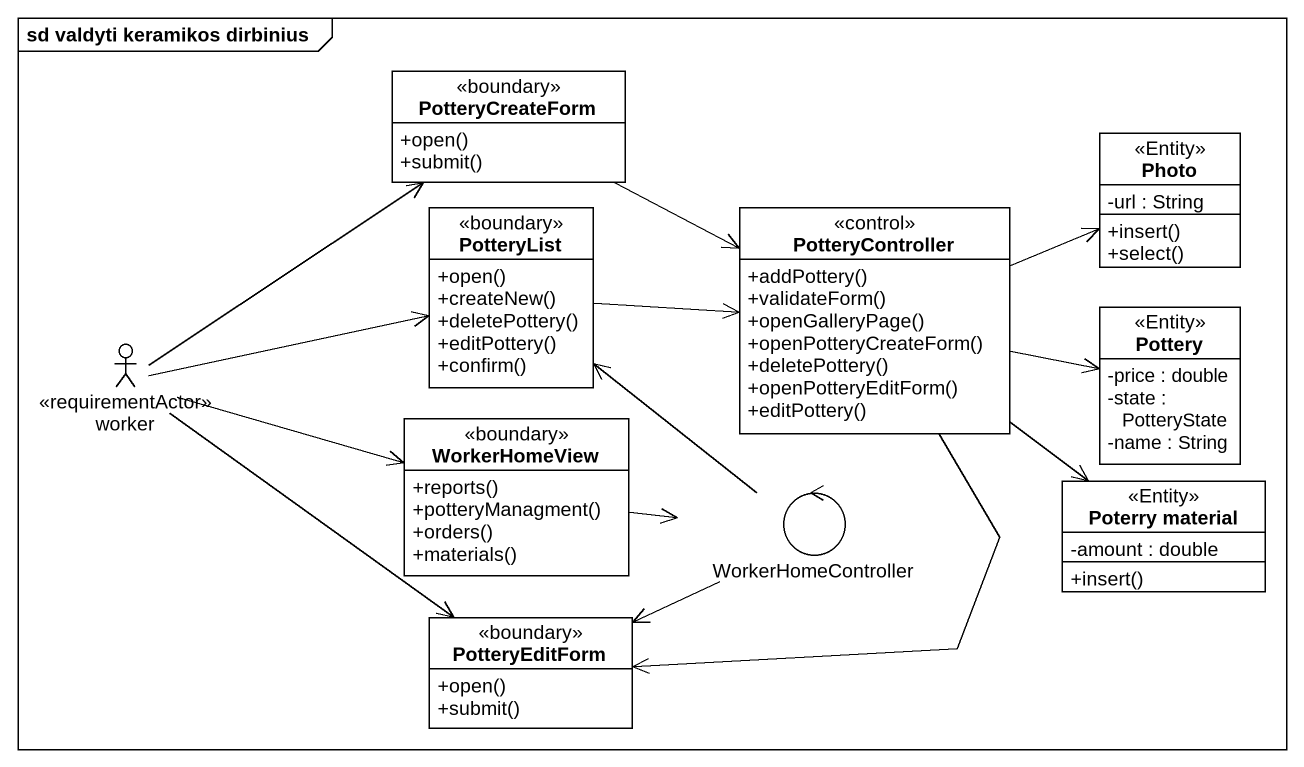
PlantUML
@startuml
mainframe sd valdyti keramikos dirbinius
allowmixing
hide circle
hide empty members
skinparam classAttributeIconSize 0
class PotteryCreateForm <<boundary>> {
  +open()
  +submit()
}
class Photo <<Entity>> {
  -url : String
  +insert()
  +select()
}
class PotteryList <<boundary>> {
  +open()
  +createNew()
  +deletePottery()
  +editPottery()
  +confirm()
}
class PotteryController <<control>> {
  +addPottery()
  +validateForm()
  +openGalleryPage()
  +openPotteryCreateForm()
  +deletePottery()
  +openPotteryEditForm()
  +editPottery()
}
class Pottery <<Entity>> {
  -price : double
  -state : PotteryState
  -name : String
}
actor worker <<requirementActor>>
class WorkerHomeView <<boundary>> {
  +reports()
  +potteryManagment()
  +orders()
  +materials()
}
control WorkerHomeController
class "Poterry material" as Poterry_material <<Entity>> {
  -amount : double
  +insert()
}
class PotteryEditForm <<boundary>> {
  +open()
  +submit()
}
PotteryCreateForm -right-> PotteryController
PotteryList -right-> PotteryController
PotteryController -right-> Photo
PotteryController -right-> Pottery
PotteryController --> Poterry_material
PotteryController --> PotteryEditForm
worker -up-> PotteryCreateForm
worker -right-> PotteryList
worker -right-> WorkerHomeView
worker --> PotteryEditForm
WorkerHomeView -right-> WorkerHomeController
WorkerHomeController -up-> PotteryList
WorkerHomeController -left-> PotteryEditForm
@enduml
